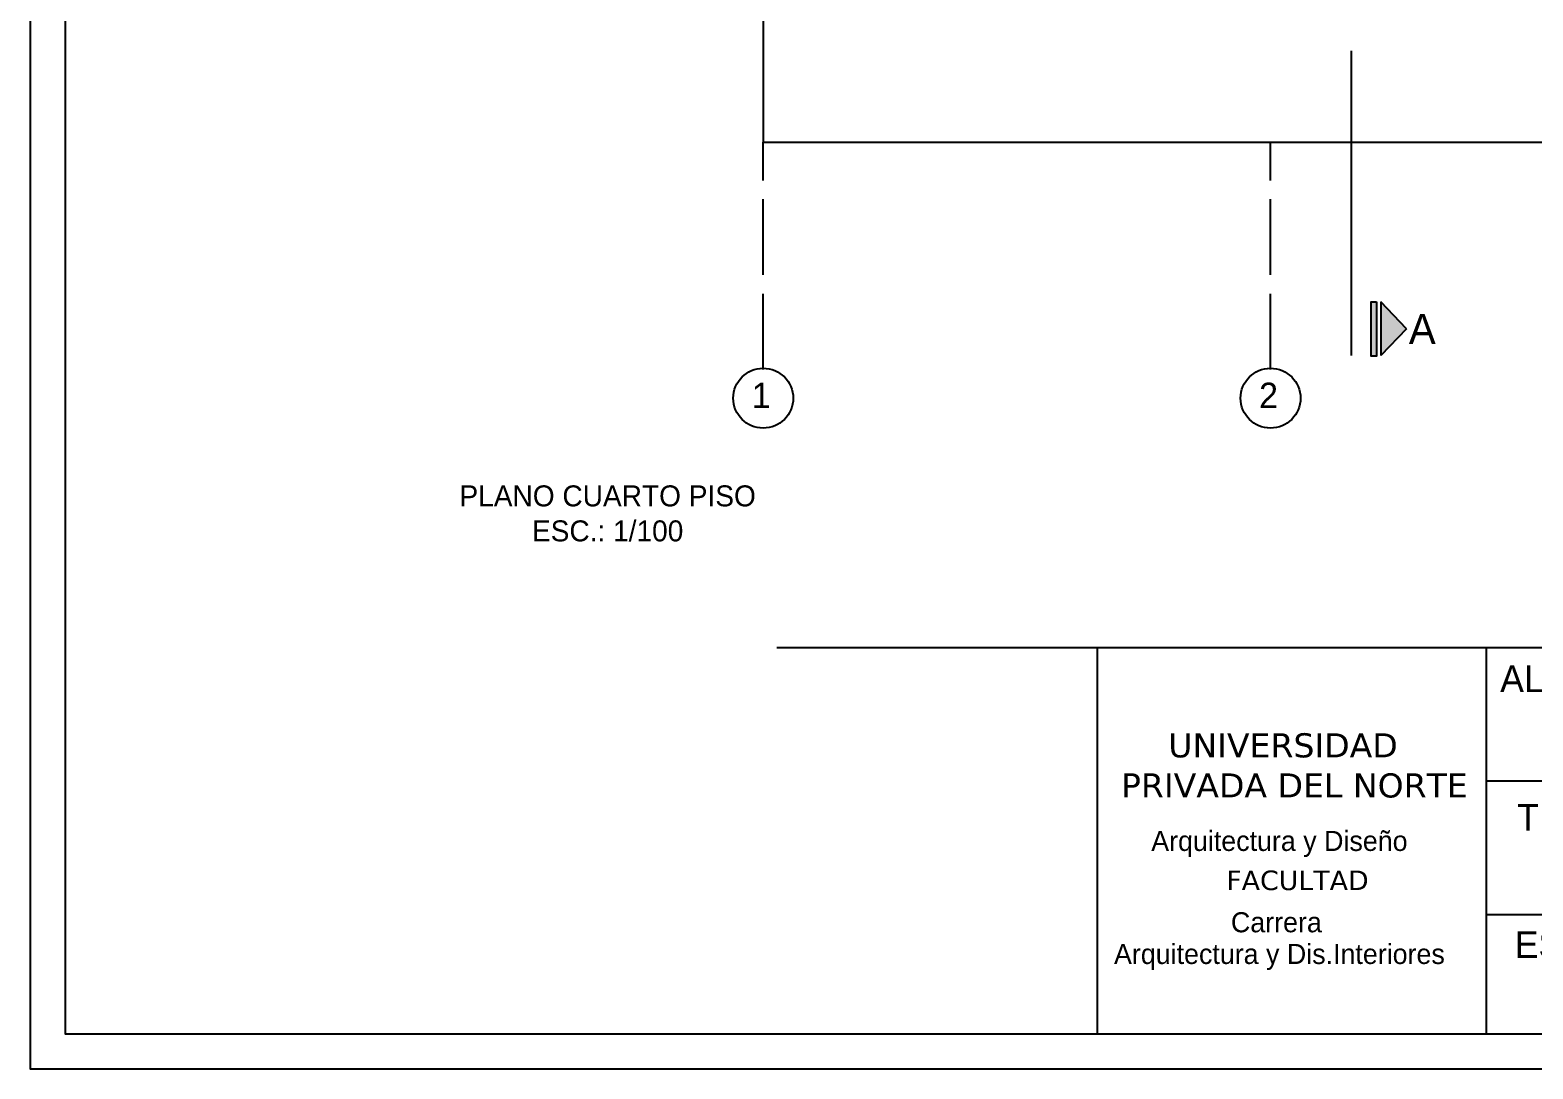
# Model space of a CAD drawing. Header units: metres. Extents: x -525 to 413, y -37 to 272.
# Drawn here: x 170.44 to 191.92, y 25.93 to 40.77 of the extents above; entities that cross this region are included whole.
import ezdxf

# ---------------------------------------------------------------- set-up
doc = ezdxf.new("R2010")
doc.units = ezdxf.units.M
doc.header["$MEASUREMENT"] = 0
doc.linetypes.add('ACAD_ISO02W100', pattern=[15, 12, -3])
doc.linetypes.add('DOT', pattern=[0.25, 0, -0.25])
doc.layers.get('0').update_dxf_attribs({"color": 254})
for name, color, linetype in [('COLUMNA', 254, 'Continuous'), ('L.COLUMNA', 254, 'Continuous'), ('letra', 254, 'DOT')]:
    doc.layers.add(name, color=color, linetype=linetype)
doc.layers.add('MARCO DE LEYENDA', color=254, linetype='Continuous', lineweight=25)
doc.styles.get("Standard").update_dxf_attribs({"font": 'HTOWERT.TTF', "height": 0.08})
doc.styles.add('STYLE1', font='verdana.ttf', dxfattribs={"height": 3})
doc.styles.add('style2', font='GOTHIC.TTF')

# ---------------------------------------------------------------- blocks, each defined once
blk = doc.blocks.new('D')
at = {"layer": 'COLUMNA', "ltscale": 0.2}
h = blk.add_hatch(color=256, dxfattribs=at)
h.set_gradient(color1=(0, 0, 26), color2=(0, 0, 0), rotation=30, one_color=1)
h.paths.add_polyline_path([(3167.8, 1572.454), (3167.418, 1572.818), (3167.036, 1572.454)])
h.paths.add_polyline_path([(3167.036, 1572.393), (3167.036, 1572.315), (3167.813, 1572.315), (3167.813, 1572.393)])
for p, q in [((3167.418, 1572.818), (3167.036, 1572.454)), ((3167.418, 1572.818), (3167.8, 1572.454)), ((3167.036, 1572.454), (3167.8, 1572.454))]:
    blk.add_line(p, q, dxfattribs=at)
blk.add_lwpolyline([(3167.036, 1572.393), (3167.813, 1572.393), (3167.813, 1572.315), (3167.036, 1572.315)], close=True, dxfattribs=at)

msp = doc.modelspace()

# ---------------------------------------------------------------- linework, layer by layer
at = {"ltscale": 0.02}
msp.add_line((180.918, 39.169), (202.918, 39.169), dxfattribs=at)
for p, q in [((201.875, 30.04), (191.252, 30.04)), ((201.875, 28.127), (191.252, 28.127))]:
    msp.add_line(p, q)
at = {"linetype": 'Continuous'}
for points in [[(170.44, 85.327), (170.44, 25.927), (212.44, 25.927), (212.44, 85.327)], [(170.94, 84.827), (170.94, 26.427), (211.94, 26.427), (211.94, 84.827)]]:
    msp.add_lwpolyline(points, close=True, dxfattribs=at)
msp.add_lwpolyline([(180.918, 39.169), (202.918, 39.169), (202.918, 79.169), (180.918, 79.169)], close=True)
at = {"ltscale": 0.2}
for centre in [(180.918, 35.51), (188.168, 35.51)]:
    msp.add_circle(centre, 0.428, dxfattribs=at)
at = {"layer": 'COLUMNA', "ltscale": 0.2}
msp.add_line((189.318, 40.473), (189.318, 36.118), dxfattribs=at)
at = {"layer": 'L.COLUMNA', "linetype": 'ACAD_ISO02W100', "ltscale": 0.09}
for p, q in [((180.918, 35.922), (180.918, 39.169)), ((188.168, 35.922), (188.168, 39.169))]:
    msp.add_line(p, q, dxfattribs=at)
at = {"layer": 'MARCO DE LEYENDA'}
for p, q in [((181.112, 31.946), (211.94, 31.946)), ((185.693, 26.427), (185.693, 31.946)), ((191.252, 26.427), (191.252, 31.946))]:
    msp.add_line(p, q, dxfattribs=at)

# ---------------------------------------------------------------- block references
at = {"layer": 'COLUMNA', "ltscale": 0.2, "rotation": 270}
msp.add_blockref('D', (-1382.709, 3203.921), dxfattribs=at)
msp.add_blockref('D', (-1382.709, 3203.921), dxfattribs=at)

# ---------------------------------------------------------------- texts
for s, height, style, p in [('ALUMNO(A):', 0.3823, 'style2', (191.449, 31.31)), ('UNIVERSIDAD', 0.34459, 'STYLE1', (186.706, 30.378)), ('PRIVADA DEL NORTE', 0.34459, 'STYLE1', (186.031, 29.805)), ('TEMA:', 0.3823, 'style2', (191.692, 29.33)), ('Arquitectura y Diseño', 0.28655, 'style2', (186.463, 29.041)), ('FACULTAD', 0.2793, 'STYLE1', (187.535, 28.482)), ('Carrera', 0.2866, 'style2', (187.602, 27.879)), ('Arquitectura y Dis.Interiores', 0.28655, 'style2', (185.931, 27.426)), ('ESCALA:', 0.3823, 'style2', (191.656, 27.511))]:
    msp.add_text(s, height=height, dxfattribs=dict(style=style)).set_placement(p)
at = {"linetype": 'Continuous', "insert": (174.669, 34.264), "char_height": 0.3, "attachment_point": 1}
msp.add_mtext_dynamic_manual_height_columns('\\pxqc;PLANO CUARTO PISO \\PESC.: 1/100', width=8.05096, gutter_width=12.5, heights=[0], dxfattribs=at)
at = {"layer": 'COLUMNA', "ltscale": 0.2}
msp.add_text('A', height=0.432, dxfattribs=at).set_placement((190.144, 36.283))
msp.add_text('A', height=0.432, dxfattribs=at).set_placement((190.144, 36.283))
at = {"layer": 'letra', "linetype": 'ACAD_ISO02W100', "ltscale": 0.009}
for s, p in [('1', (180.754, 35.368)), ('2', (188.004, 35.368))]:
    msp.add_text(s, height=0.364, dxfattribs=at).set_placement(p)

doc.saveas('drawing.dxf')
